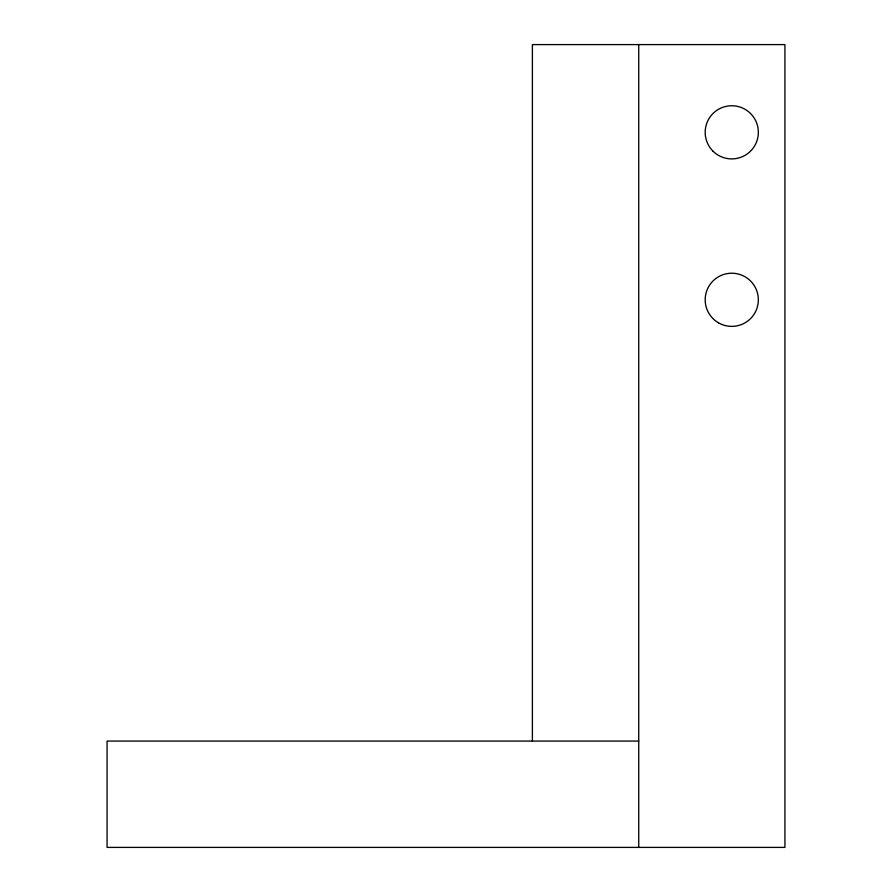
<?xml version="1.0" encoding="UTF-8"?>
<svg xmlns="http://www.w3.org/2000/svg" width="892" height="892" viewBox="0 0 892 892"><rect width="100%" height="100%" fill="white"/><g stroke="black" fill="none" stroke-linecap="round" stroke-linejoin="round"><path stroke-width="1.34" d="M638.728 741.074L107.073 741.074L107.073 847.4L784.927 847.4L784.927 44.6L532.39 44.6L532.39 741.074M638.728 44.6L638.728 847.4M712.964 151.116A26.582 26.582 0 0 0 757.442 139.208A26.582 26.582 0 0 0 724.884 106.65A26.582 26.582 0 0 0 712.964 151.116M718.473 322.815A26.582 26.582 0 0 0 758.345 299.79A26.582 26.582 0 0 0 718.473 276.776A26.582 26.582 0 0 0 718.473 322.815"/></g></svg>
